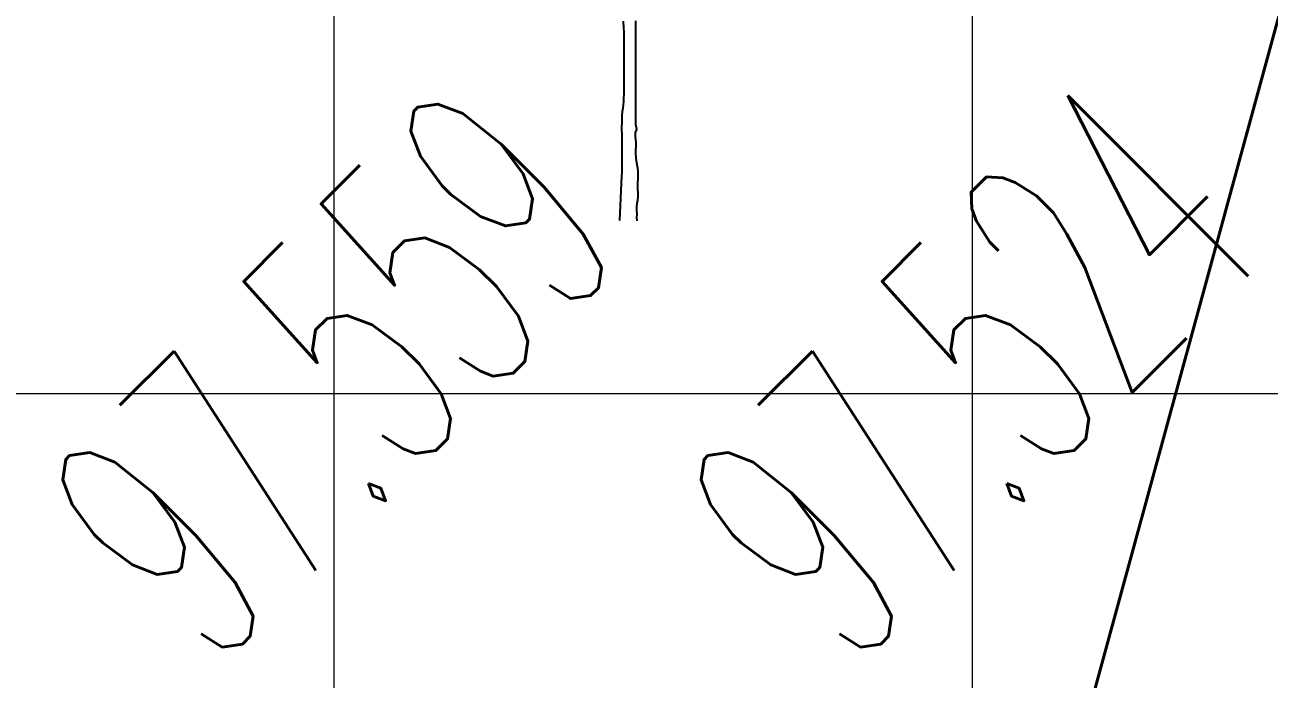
# Model space of a CAD drawing. Header units: millimetres. Extents: x 684983 to 685377, y 990360 to 990509.
# Drawn here: x 685067.045 to 685070.944, y 990425.145 to 990427.193 of the extents above; entities that cross this region are included whole.
import ezdxf

# ---------------------------------------------------------------- set-up
doc = ezdxf.new("R2010")
doc.units = ezdxf.units.MM
doc.header["$PDMODE"] = 35
doc.header["$PDSIZE"] = 0.2
for name, color, linetype, lineweight in [('BD', 1, 'Continuous', 40), ('grid', 8, 'Continuous', 9), ('GRID LEVELS', 7, 'Continuous', 13)]:
    doc.layers.add(name, color=color, linetype=linetype, lineweight=lineweight)
doc.layers.add('dim', color=7, linetype='Continuous')
doc.layers.add('MAHAGONY', color=7, linetype='Continuous')
doc.styles.add('DIM', font='ARIALN.TTF', dxfattribs={"width": 0.8, "height": 1})
doc.styles.get("Standard").update_dxf_attribs({"font": 'RomanS'})
doc.dimstyles.get("Standard").update_dxf_attribs({"dimtxt": 1, "dimasz": 0.18, "dimexe": 0.18, "dimexo": 0.0625, "dimgap": 0.09, "dimtad": 0, "dimrnd": 0.05, "dimzin": 0, "dimdsep": 46, "dimtxsty": 'DIM', "dimcen": 0.09, "dimse1": 1, "dimse2": 1, "dimsd1": 1, "dimsd2": 1, "dimadec": 0, "dimazin": 0, "dimtfac": 1, "dimtix": 1, "dimtofl": 0, "dimtmove": 2, "dimatfit": 3, "dimfxl": 0, "dimtolj": 1, "dimtzin": 0, "dimarcsym": 0})

# ---------------------------------------------------------------- blocks, each defined once
blk = doc.blocks.new('*D25')
at = {"layer": 'Defpoints', "color": 0, "transparency": 16777216}
for p in [(685072.801, 990433.898), (685069.954, 990423.491), (685070.8008, 990423.2593)]:
    blk.add_point(p, dxfattribs=at)
at = {"layer": 'dim', "color": 0, "transparency": 16777216, "insert": (685072.2243, 990428.4628), "char_height": 1, "attachment_point": 5, "rotation": 74.7002, "style": 'DIM'}
blk.add_mtext('\\A1;10.80', dxfattribs=at)
blk = doc.blocks.new('TREE30')
at = {"color": 15, "flags": 128}
for points in [[(0.0278, -0.004), (0.0268, 0.007), (0.0278, 0.018), (0.0268, 0.029), (0.0268, 0.042), (0.0278, 0.0541), (0.0298, 0.0651), (0.0308, 0.0771), (0.0307, 0.0891), (0.0297, 0.1001), (0.0297, 0.1241), (0.0307, 0.1351), (0.0307, 0.1602), (0.0297, 0.1712), (0.0256, 0.1952), (0.0246, 0.2072), (0.0236, 0.2202), (0.0236, 0.2322), (0.0246, 0.2442), (0.0246, 0.2562), (0.0236, 0.2672), (0.0216, 0.2782), (0.0216, 0.2913), (0.0265, 0.3013), (0.0235, 0.3173), (0.0233, 0.6649)], [(-0.0197, 0.6639), (-0.0177, 0.6399), (-0.0167, 0.6269), (-0.0166, 0.6019), (-0.0176, 0.5908), (-0.0176, 0.4183), (-0.0186, 0.4073), (-0.0186, 0.3943), (-0.0206, 0.3723), (-0.0225, 0.3603), (-0.0235, 0.3483), (-0.0235, 0.3222), (-0.0245, 0.3112), (-0.0245, 0.2992), (-0.0235, 0.2872), (-0.0234, 0.1571), (-0.0244, 0.1461), (-0.0313, -0.0036)]]:
    blk.add_lwpolyline(points, dxfattribs=at)

msp = doc.modelspace()

# ---------------------------------------------------------------- linework, layer by layer
at = {"layer": 'BD'}
msp.add_line((685072.801, 990433.898), (685069.954, 990423.491), dxfattribs=at)
at = {"layer": 'grid'}
for p, q in [((685068.0136, 990509.1548), (685068.0136, 990370.8996)), ((685070.0136, 990509.1548), (685070.0136, 990370.8996)), ((685085.1957, 990426.0381), (684982.7636, 990426.0381))]:
    msp.add_line(p, q, dxfattribs=at)

# ---------------------------------------------------------------- block references
at = {"layer": 'MAHAGONY', "color": 7, "xscale": 0.9355958136093464, "yscale": 0.9355958136093464, "zscale": 0.9355958136093464}
msp.add_blockref('TREE30', (685068.938, 990426.584, 97.58), dxfattribs=at)

# ---------------------------------------------------------------- texts
at = {"layer": 'GRID LEVELS', "width": 0.5}
for s, p in [('97.524', (685069.63, 990425.1578, 97.524)), ('97.559', (685067.63, 990425.1578, 97.5591))]:
    msp.add_text(s, height=0.8, rotation=45, dxfattribs=at).set_placement(p)

# ---------------------------------------------------------------- dimensions: what is measured, and where the dimension line sits
at = {"layer": 'dim'}
dim = msp.add_aligned_dim(p1=(685072.801, 990433.898), p2=(685069.954, 990423.491), distance=0.8779, dimstyle='Standard', dxfattribs=at)
dim.commit()
dim.dimension.update_dxf_attribs({"geometry": '*D25', "text_midpoint": (685072.2243, 990428.4628)})

doc.saveas('drawing.dxf')
